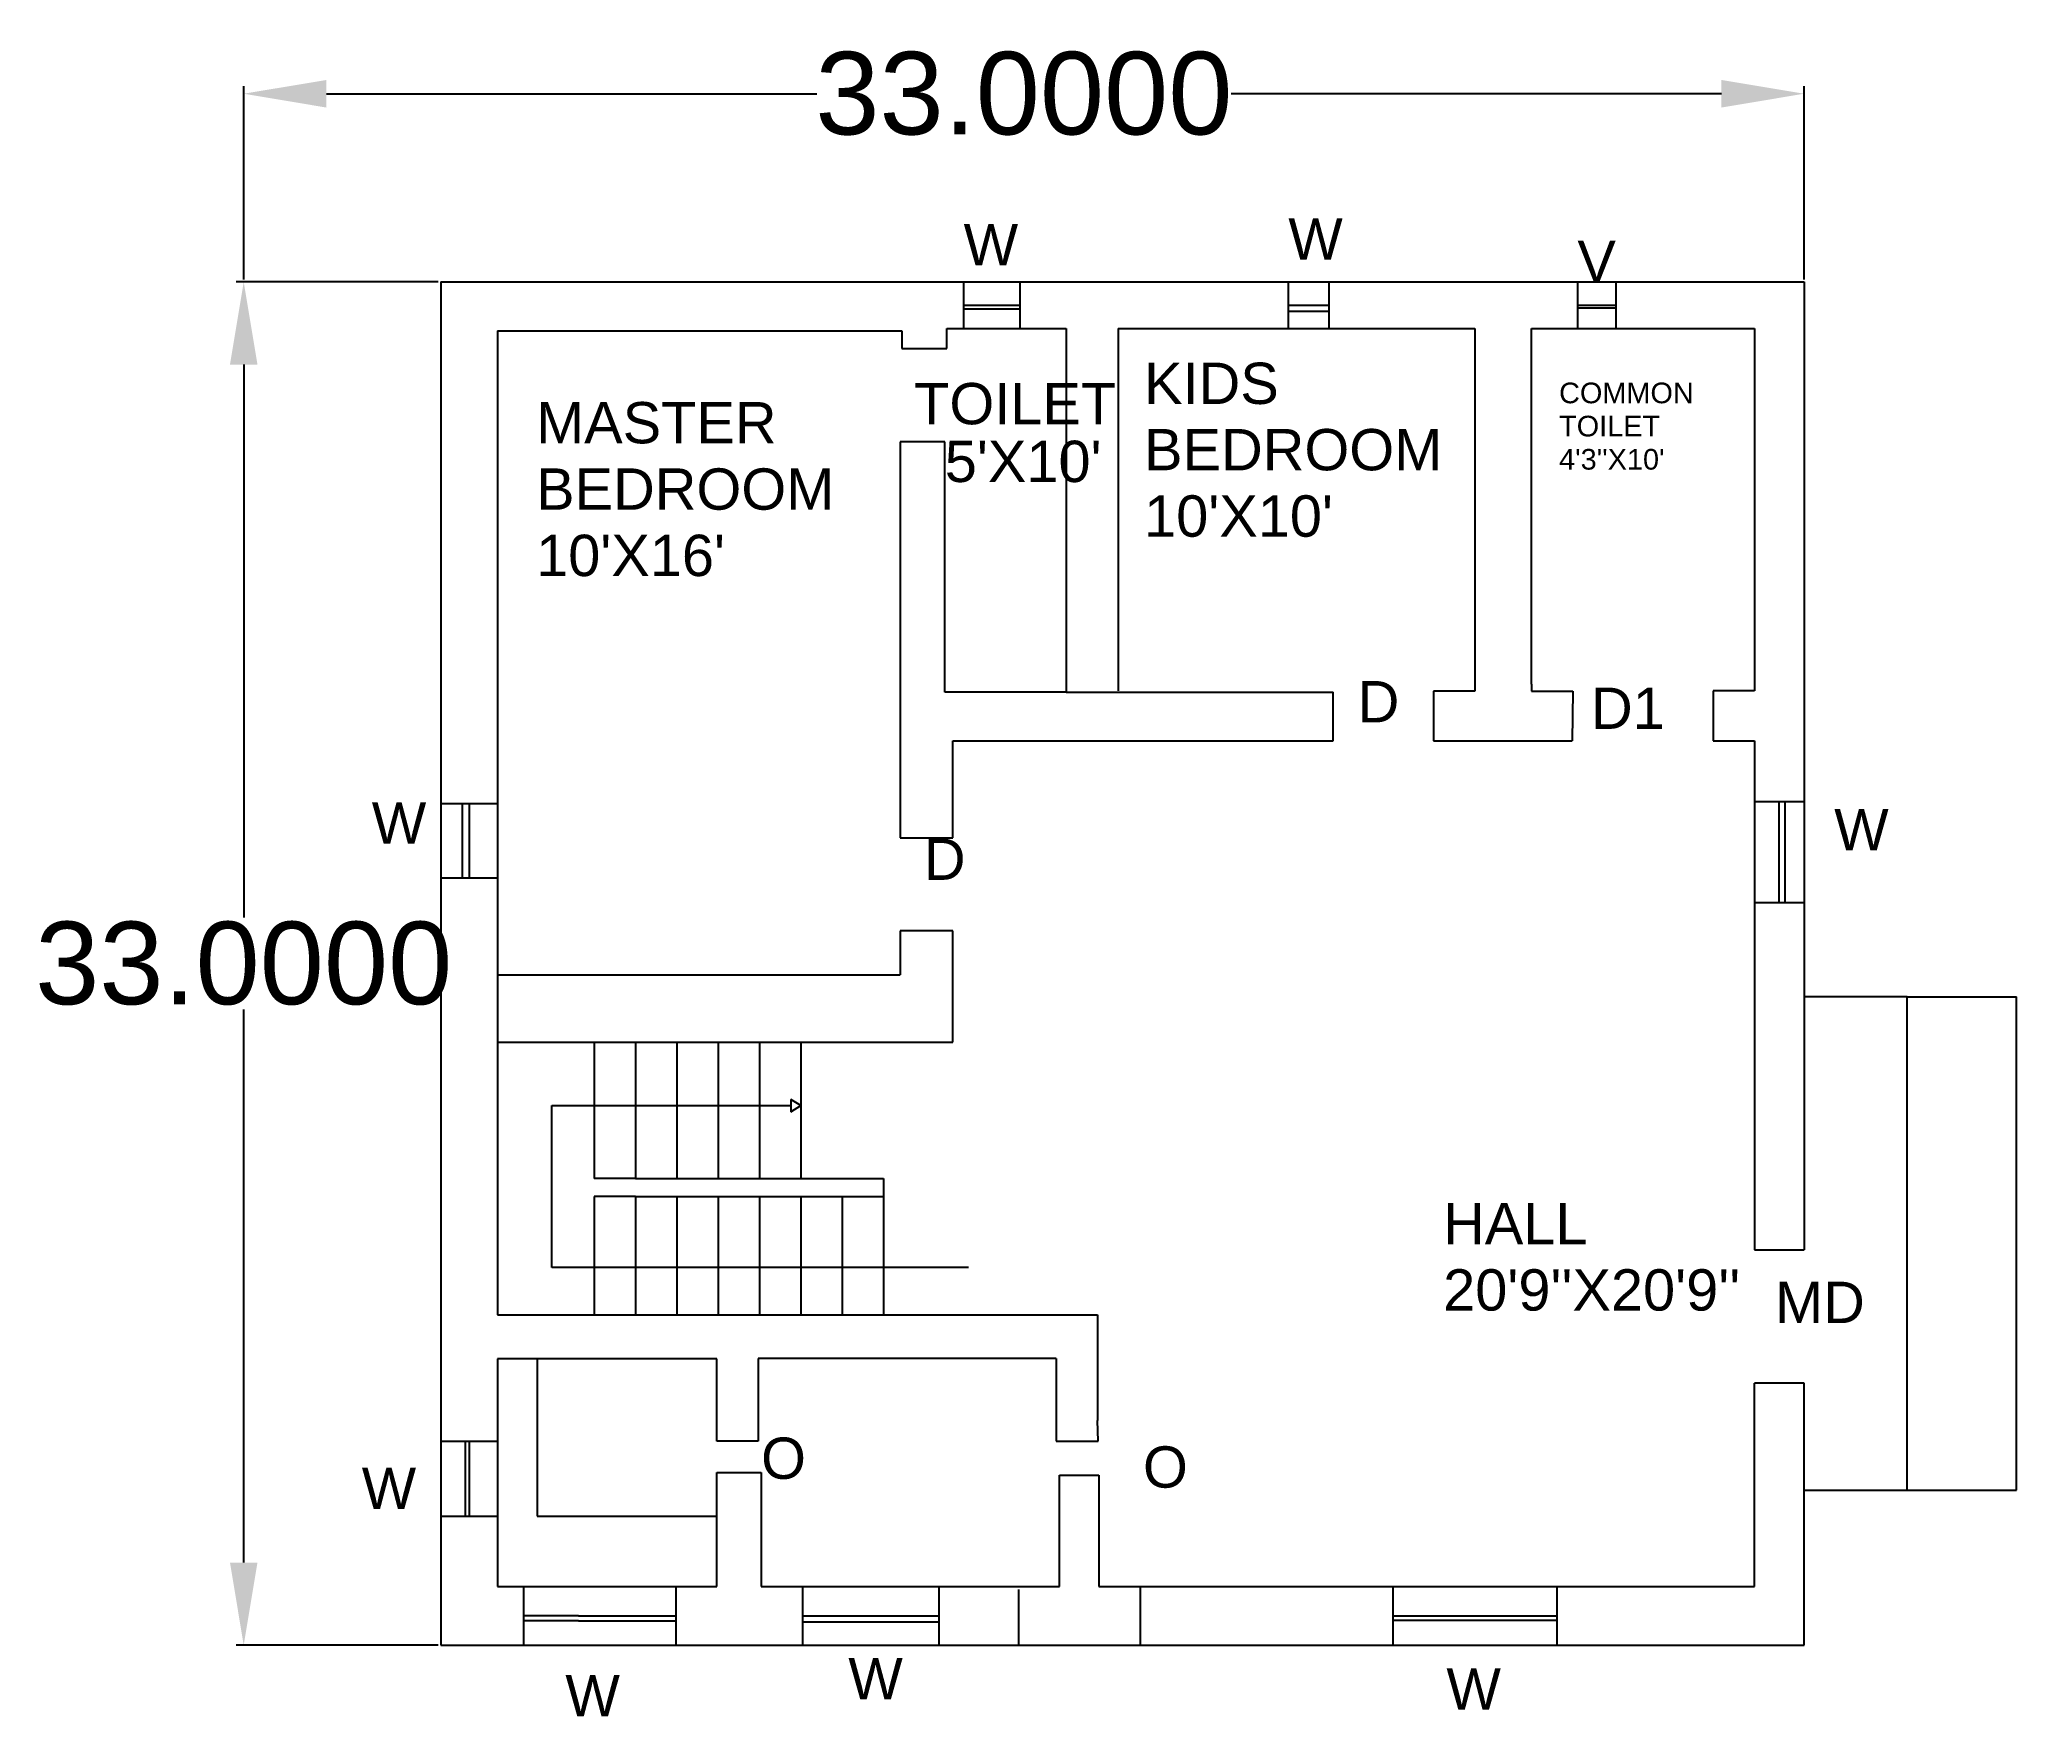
# Model space of a CAD drawing. Header units: feet. Extents: x -1369 to 120, y -352 to 395.
# Drawn here: x 72.62 to 120.47, y 206.65 to 247.24 of the extents above.
import ezdxf

# ---------------------------------------------------------------- set-up
doc = ezdxf.new("R2010")
doc.units = ezdxf.units.FT
doc.header["$MEASUREMENT"] = 0
doc.styles.get("Standard").update_dxf_attribs({"font": 'arial.ttf'})
doc.dimstyles.get("Standard").update_dxf_attribs({"dimtxt": 0.18, "dimasz": 0.18, "dimexe": 0.18, "dimexo": 0.0625, "dimgap": 0.09, "dimtad": 0, "dimtih": 1, "dimtoh": 1, "dimdec": 4, "dimzin": 0, "dimdsep": 46, "dimtxsty": 'Standard', "dimcen": 0.09, "dimadec": 0, "dimazin": 0, "dimtfac": 1, "dimtdec": 4, "dimtofl": 0, "dimtmove": 0, "dimatfit": 3, "dimfxl": 1, "dimtolj": 1, "dimtzin": 0, "dimarcsym": 0})

# ---------------------------------------------------------------- blocks, each defined once
blk = doc.blocks.new('*D1')
at = {"color": 0, "lineweight": -2, "transparency": 16777216}
for p, q in [((82.267, 241.373), (77.378, 241.373)), ((77.558, 239.373), (77.558, 225.985)), ((77.558, 210.373), (77.558, 223.761)), ((82.267, 208.373), (77.378, 208.373))]:
    blk.add_line(p, q, dxfattribs=at)
at = {"color": 0, "transparency": 16777216}
for points in [[(77.225, 239.373), (77.891, 239.373), (77.558, 241.373)], [(77.225, 210.373), (77.891, 210.373), (77.558, 208.373)]]:
    blk.add_solid(points, dxfattribs=at)
at = {"layer": 'Defpoints', "color": 0, "transparency": 16777216}
for p in [(77.558, 241.373), (82.329, 241.373), (82.329, 208.373)]:
    blk.add_point(p, dxfattribs=at)
at = {"color": 0, "transparency": 16777216, "insert": (77.558, 224.873), "char_height": 2, "attachment_point": 5}
blk.add_mtext('\\A1;33.0000', dxfattribs=at)
blk = doc.blocks.new('*D3')
at = {"color": 0, "lineweight": -2, "transparency": 16777216}
for p, q in [((77.558, 241.435), (77.558, 246.11)), ((115.329, 241.435), (115.329, 246.11)), ((79.558, 245.93), (91.429, 245.93)), ((113.329, 245.93), (101.458, 245.93))]:
    blk.add_line(p, q, dxfattribs=at)
at = {"color": 0, "transparency": 16777216}
for points in [[(79.558, 246.263), (79.558, 245.596), (77.558, 245.93)], [(113.329, 246.263), (113.329, 245.596), (115.329, 245.93)]]:
    blk.add_solid(points, dxfattribs=at)
at = {"layer": 'Defpoints', "color": 0, "transparency": 16777216}
for p in [(115.329, 245.93), (77.558, 241.373), (115.329, 241.373)]:
    blk.add_point(p, dxfattribs=at)
at = {"color": 0, "transparency": 16777216, "insert": (96.444, 245.93), "char_height": 2, "attachment_point": 5}
blk.add_mtext('\\A1;33.0000', dxfattribs=at)

msp = doc.modelspace()

# ---------------------------------------------------------------- linework, layer by layer
for p, q in [((82.32919, 241.37274), (115.32919, 241.37274)), ((82.32919, 241.37274), (82.32919, 208.37274)), ((94.98563, 241.37274), (94.98563, 240.24617)), ((96.34961, 241.37274), (96.34961, 240.24617)), ((102.8448, 241.37274), (102.8448, 240.24617)), ((103.82366, 241.37274), (103.82366, 240.24617)), ((109.84283, 241.37274), (109.84283, 240.2438)), ((110.77313, 241.37274), (110.77313, 240.2438)), ((115.32919, 241.37274), (115.32919, 217.94033)), ((94.98563, 240.80945), (96.34961, 240.80945)), ((94.98563, 240.72664), (96.34961, 240.72664)), ((102.8448, 240.80945), (103.82366, 240.80945)), ((109.84283, 240.80827), (110.77313, 240.80827)), ((109.84283, 240.74881), (110.77313, 240.74881)), ((94.57952, 240.24617), (97.46729, 240.24617)), ((94.57952, 239.76116), (94.57952, 240.24617)), ((97.46729, 240.24617), (97.46729, 231.44123)), ((98.72773, 240.24617), (98.72773, 231.47938)), ((98.72773, 240.24617), (107.36023, 240.24617)), ((102.8448, 240.66732), (103.82366, 240.66732)), ((107.36023, 240.24617), (107.36023, 231.6369)), ((108.73152, 231.6369), (108.73152, 240.2438)), ((108.73152, 240.2438), (114.1326, 240.2438)), ((114.1326, 240.2438), (114.1326, 239.95267)), ((83.69912, 240.19028), (83.69912, 216.37206)), ((83.69912, 240.19028), (92.9616, 240.19028)), ((92.9616, 240.19028), (93.48777, 240.19028)), ((93.48777, 240.19028), (93.48777, 239.76116)), ((93.48777, 239.76116), (94.57952, 239.76116)), ((114.1326, 239.95267), (114.1326, 231.47836)), ((94.5288, 237.50685), (93.45135, 237.50685)), ((93.45135, 237.50685), (93.45135, 227.91926)), ((94.5288, 231.44123), (94.5288, 237.50685)), ((107.36023, 231.6369), (107.36023, 231.46673)), ((108.73152, 231.6369), (108.73152, 231.46673)), ((97.46729, 231.44123), (94.5288, 231.44123)), ((97.46729, 231.44123), (103.93198, 231.44123)), ((103.93198, 230.26724), (103.93198, 231.44123)), ((107.36023, 231.46673), (106.36023, 231.46673)), ((106.36023, 231.46673), (106.36023, 230.26724)), ((108.73152, 231.46673), (109.73152, 231.46673)), ((109.73152, 231.46673), (109.71752, 230.26724)), ((114.1326, 231.47836), (113.1326, 231.47836)), ((113.1326, 231.47836), (113.1326, 230.26724)), ((94.7247, 227.91926), (94.7247, 230.26724)), ((94.7247, 230.26724), (103.93198, 230.26724)), ((106.36023, 230.26724), (109.71752, 230.26724)), ((113.1326, 230.26724), (114.1326, 230.26724)), ((114.1326, 230.26724), (114.1326, 217.94033)), ((114.1326, 228.79749), (115.32919, 228.79749)), ((114.71774, 228.79749), (114.71774, 226.3514)), ((114.86817, 228.79749), (114.86817, 226.3514)), ((82.32919, 228.74573), (83.69912, 228.74573)), ((82.844, 228.74573), (82.844, 226.9452)), ((83.01416, 228.74573), (83.01416, 226.9452)), ((93.45135, 227.91926), (94.7247, 227.91926)), ((82.32919, 226.9452), (83.69912, 226.9452)), ((114.1326, 226.3514), (115.32919, 226.3514)), ((94.7247, 225.66635), (93.45135, 225.66635)), ((93.45135, 225.66635), (93.45135, 224.59979)), ((94.7247, 222.96859), (94.7247, 225.66635)), ((83.69912, 224.59979), (93.45135, 224.59979)), ((117.82919, 224.06527), (115.32919, 224.06527)), ((117.82919, 212.1265), (117.82919, 224.06527)), ((117.82919, 224.06527), (120.47137, 224.06527)), ((120.47137, 212.1265), (120.47137, 224.06527)), ((83.69912, 222.96859), (94.7247, 222.96859)), ((86.04317, 222.96859), (86.04317, 219.67032)), ((87.04317, 222.96859), (87.04317, 219.67032)), ((88.04317, 222.96859), (88.04317, 219.67032)), ((89.04317, 222.96859), (89.04317, 219.67032)), ((90.04317, 222.96859), (90.04317, 219.67032)), ((91.04317, 222.96859), (91.04317, 219.67032)), ((91.04317, 221.43976), (90.80277, 221.58174)), ((90.80277, 221.58174), (90.80277, 221.28143)), ((85.01935, 217.51901), (85.01935, 221.43976)), ((85.01935, 221.43976), (90.80277, 221.43976)), ((90.80277, 221.28143), (91.04317, 221.43976)), ((87.04317, 219.67032), (86.04317, 219.67032)), ((87.04317, 219.67032), (93.04317, 219.67032)), ((93.04317, 219.67032), (93.04317, 216.37206)), ((87.04317, 219.23123), (86.04317, 219.23123)), ((86.04317, 219.23123), (86.04317, 216.37206)), ((87.04317, 219.23123), (93.04317, 219.23123)), ((87.04317, 219.23123), (87.04317, 216.37206)), ((88.04317, 219.23123), (88.04317, 216.37206)), ((89.04317, 219.23123), (89.04317, 216.37206)), ((90.04317, 219.23123), (90.04317, 216.37206)), ((91.04317, 219.23123), (91.04317, 216.37206)), ((92.04317, 219.23123), (92.04317, 216.37206)), ((114.1326, 217.94033), (115.32919, 217.94033)), ((95.10625, 217.51901), (85.01935, 217.51901)), ((83.69912, 216.37206), (90.22492, 216.37206)), ((90.22492, 216.37206), (98.22492, 216.37206)), ((98.22492, 216.37206), (98.22492, 213.80889)), ((89.01373, 215.30826), (83.69912, 215.30826)), ((83.69912, 215.30826), (83.69912, 209.79321)), ((84.65882, 215.30826), (84.65882, 211.49518)), ((89.01373, 213.30889), (89.01373, 215.30826)), ((97.22492, 215.30889), (90.01373, 215.30889)), ((90.01373, 215.30889), (90.01373, 213.30889)), ((97.22492, 215.30889), (97.22492, 213.30889)), ((114.1326, 209.79321), (114.1326, 214.71464)), ((115.32919, 214.71464), (114.1326, 214.71464)), ((115.32919, 208.37274), (115.32919, 214.71464)), ((98.24428, 213.30889), (98.22492, 213.80889)), ((83.69912, 213.29952), (82.32919, 213.29952)), ((82.91985, 213.29952), (82.91985, 211.49295)), ((83.01416, 213.29952), (83.01416, 211.49295)), ((90.01373, 213.30889), (89.01373, 213.30889)), ((97.22492, 213.30889), (98.24428, 213.30889)), ((89.01373, 209.79321), (89.01373, 212.55596)), ((89.01373, 212.55596), (90.08264, 212.55596)), ((90.08264, 212.55596), (90.08264, 209.79321)), ((97.308, 209.79321), (97.308, 212.48446)), ((97.308, 212.48446), (98.25665, 212.48446)), ((98.25665, 212.48446), (98.25665, 209.79321)), ((115.32919, 212.1265), (117.82919, 212.1265)), ((117.82919, 212.1265), (120.47137, 212.1265)), ((82.32919, 211.49295), (83.69912, 211.49295)), ((84.65882, 211.49518), (89.01373, 211.49518)), ((83.69912, 209.79321), (89.01373, 209.79321)), ((84.33424, 209.79321), (84.33424, 208.37274)), ((88.01558, 209.79321), (88.01558, 208.37274)), ((90.08264, 209.79321), (97.308, 209.79321)), ((91.08215, 209.79321), (91.08215, 208.37274)), ((94.38452, 209.79321), (94.38452, 208.37274)), ((96.31056, 209.72167), (96.31056, 208.37274)), ((98.25665, 209.79321), (114.1326, 209.79321)), ((99.25657, 209.78007), (99.25657, 208.37274)), ((105.37423, 209.79321), (105.37423, 208.37274)), ((109.34164, 209.79321), (109.34164, 208.37274)), ((85.65822, 209.08297), (84.33424, 209.08297)), ((85.65822, 208.9622), (84.33424, 208.9622)), ((85.65822, 209.08297), (88.01558, 209.08297)), ((85.65822, 208.9622), (88.01558, 208.9622)), ((91.08215, 209.08297), (93.8522, 209.08297)), ((91.08215, 208.94161), (93.8522, 208.94161)), ((93.8522, 209.08297), (94.38452, 209.08297)), ((93.8522, 208.94161), (94.38452, 208.94161)), ((105.37423, 209.08297), (109.34164, 209.08297)), ((105.37423, 208.9774), (109.34164, 208.9774)), ((82.32919, 208.37274), (115.32919, 208.37274))]:
    msp.add_line(p, q)

# ---------------------------------------------------------------- texts
for s, height, p in [('W', 1, (94.98563, 241.77268)), ('W', 1, (102.8448, 241.91635)), ('V', 1, (109.84283, 241.37274)), ('KIDS', 1, (99.35351, 238.42022)), ('TOILET', 1, (93.78713, 237.92795)), ('COMMON ', 0.5, (109.39963, 238.43731)), ('MASTER', 1, (84.63625, 237.46673)), ('TOILET', 0.5, (109.39963, 237.6341)), ("5'X10'", 1, (94.5288, 236.52986)), ('BEDROOM', 1, (99.35351, 236.81381)), ("4'3''X10'", 0.5, (109.39963, 236.83089)), ('BEDROOM', 1, (84.63625, 235.86031)), ("10'X10'", 1, (99.35351, 235.20739)), ("10'X16'", 1, (84.63625, 234.2539)), ('D', 1, (104.52445, 230.71283)), ('D1', 1, (110.1727, 230.55391)), ('W', 1, (80.65861, 227.7729)), ('W', 1, (116.05961, 227.61398)), ('D', 1, (94.02347, 226.89886)), ('HALL', 1, (106.59282, 218.07907)), ("20'9''X20'9''", 1, (106.59282, 216.47265)), ('MD', 1, (114.62765, 216.17208)), ('O', 1, (90.08264, 212.39899)), ('O', 1, (99.32667, 212.18605)), ('W', 1, (80.41459, 211.67177)), ('W', 1, (92.19376, 207.06087)), ('W', 1, (106.67237, 206.80964)), ('W', 1, (85.34467, 206.64709))]:
    msp.add_text(s, height=height).set_placement(p)

# ---------------------------------------------------------------- dimensions: what is measured, and where the dimension line sits
dim = msp.add_aligned_dim(p1=(77.55816, 241.37274), p2=(115.32919, 241.37274), distance=4.55689, text='33.0000', dimstyle='Standard', override={"dimtxt": 2, "dimasz": 2})
dim.commit()
dim.dimension.update_dxf_attribs({"geometry": '*D3', "text_midpoint": (96.44368, 245.92962)})
dim = msp.add_linear_dim(base=(77.55816, 241.37274), p1=(82.32919, 208.37274), p2=(82.32919, 241.37274), angle=90, dimstyle='Standard', override={"dimtxt": 2, "dimasz": 2})
dim.commit()
dim.dimension.update_dxf_attribs({"geometry": '*D1', "text_midpoint": (77.55816, 224.87274)})

doc.saveas('drawing.dxf')
